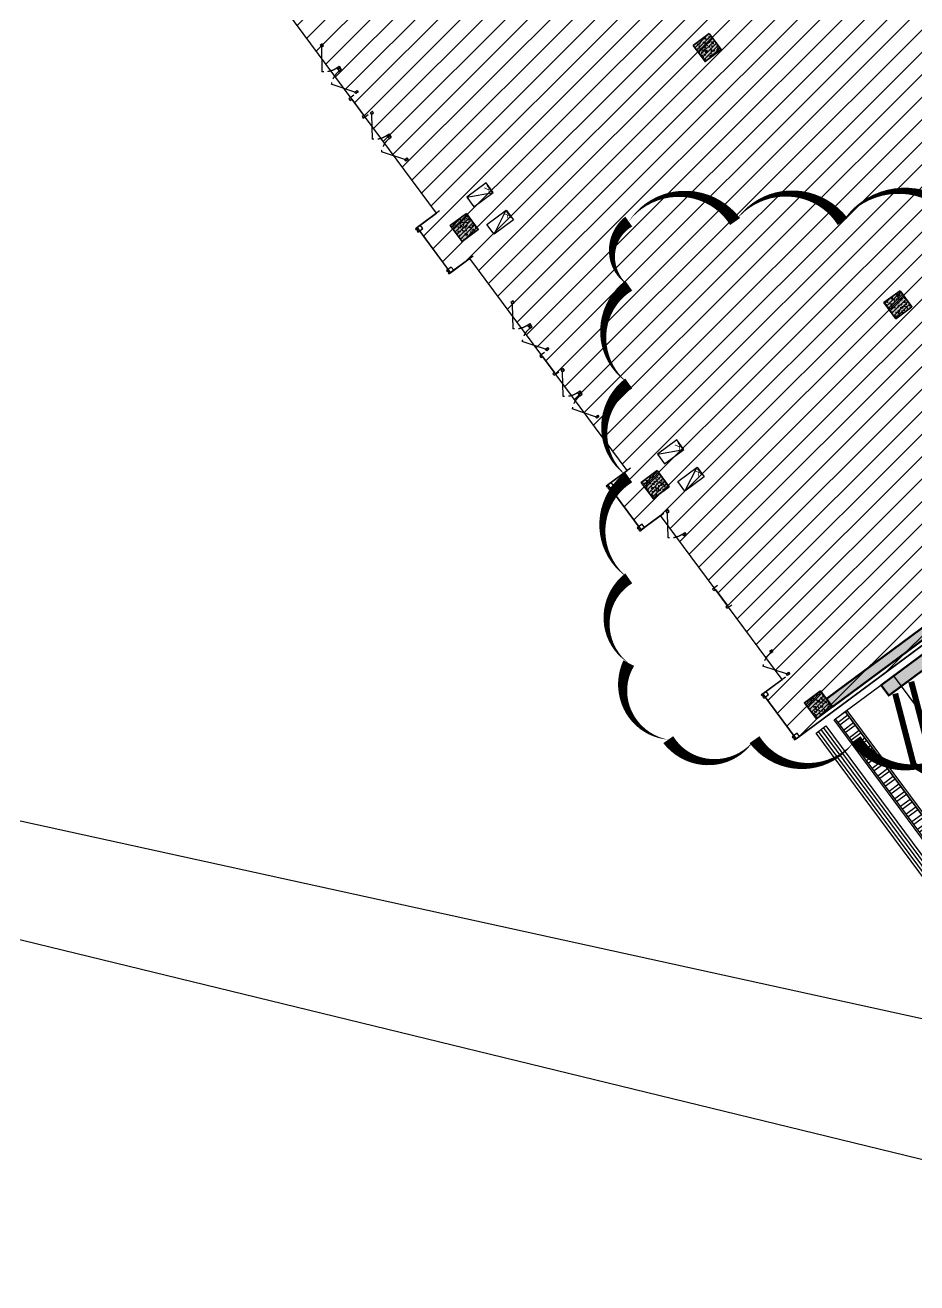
# Model space of a CAD drawing. Extents: x -1338203 to 1886333, y -530034 to 1031844.
# Drawn here: x 501541 to 523811, y 232959 to 264389 of the extents above; entities that cross this region are included whole.
import ezdxf

# ---------------------------------------------------------------- set-up
doc = ezdxf.new("R2010")
doc.units = 0
doc.header["$LTSCALE"] = 1000
doc.header["$MEASUREMENT"] = 0
doc.linetypes.add('A-19-平面B1$0$DASH', pattern=[0.35, 0.25, -0.1])
doc.layers.add('A-001-主楼组合参照B1$0$0A-X-AREA', color=6, linetype='Continuous', plot=False)
doc.layers.add('AAD-A-PROOF', color=30, linetype='Continuous', plot=False)
for name, color, linetype in [('A-001-平面参照B1$0$A-001-平面参照B1$0$A001-消防道路与扑救场地参照$0$0A-DETL-HATH', 8, 'Continuous'), ('A-001-平面参照B1$0$A-001-平面参照B1$0$A001-消防道路与扑救场地参照$0$A-001-平面B1$0$0A-P-ROOF-DRAN', 190, 'Continuous'), ('A-001-平面参照B1$0$A-001-平面参照B1$0$A001-消防道路与扑救场地参照$0$减速带', 124, 'Continuous'), ('A-001-平面参照B1$0$AUDIT_D_220531184525-2', 40, 'Continuous'), ('A-19-平面B1$0$0A-B-GLAZ-OPEN', 55, 'Continuous'), ('A-19-平面B1$0$0A-B-WIND-FRAM', 2, 'Continuous'), ('A-19-平面B1$0$0A-DETL-THREAD', 3, 'Continuous'), ('A-19-平面B1$0$0A-O-EQPM', 215, 'Continuous'), ('A-19-平面B1$0$0A-S-WALL-FINI', 5, 'Continuous'), ('A-19-平面B1$0$0A-S-WALL-STONE', 30, 'Continuous'), ('S001地下一墙柱$0$S001地下一墙柱$0$0S-CW-HATCH', 251, 'Continuous'), ('S001地下一墙柱$0$S001地下一墙柱$0$0S-CW-HATCH-UP', 251, 'Continuous'), ('S19柱墙B1_1$0$0S-CC-LINE', 52, 'Continuous'), ('S19柱墙B1_1$0$0S-CW-HATCH', 251, 'Continuous'), ('S19柱墙B1_1$0$0S-CW-HATCH-UP', 251, 'Continuous'), ('坡道线', 7, 'Continuous')]:
    doc.layers.add(name, color=color, linetype=linetype)
doc.layers.add('S001地下一墙柱$0$S001地下一墙柱$0$0S-CW-LINE', color=7, linetype='Continuous', lineweight=50)
doc.layers.add('S19柱墙B1_1$0$0S-CW-LINE', color=7, linetype='Continuous', lineweight=50)
doc.styles.add('A-19-平面B1$0$AAD-TXT', font='aad-txt.shx', dxfattribs={"width": 0.7, "bigfont": 'aad-hztxt.shx'})
pattern_1 = [(45, (-2412574.4, 12213.215), (-53.0330086, 53.0330086), []), (50, (-2412574.4, 12213.22), (215.178055, -18.82564), [22.5, -247.5]), (355, (-2412574.4, 12213.22), (-41.6254, 225.65764), [18, -198]), (100.4514, (-2412556.47, 12211.65), (173.552815, 206.831863), [19.122057, -210.342634]), (46.1842, (-2412574.4, 12273.22), (320.172315, -49.655704), [33.75, -371.25]), (96.6356, (-2412547.72, 12269.08), (280.398812, 292.23536), [28.683086, -315.5139]), (351.1842, (-2412574.4, 12273.2), (280.398584, 292.23558), [27, -297]), (21, (-2412544.4, 12258.22), (179.072116, -120.785667), [22.5, -247.5]), (326, (-2412544.4, 12258.22), (72.9946, 217.545014), [18, -198]), (71.4514, (-2412529.48, 12248.15), (252.066789, 96.759149), [19.122057, -210.342634]), (37.5, (-2412574.4, 12213.215), (3.6479566, 99.8681561), [0, -195.6, 0, -201, 0, -198.75]), (7.5, (-2412574.4, 12213.22), (78.9208612, 118.3235136), [0, -114.6, 0, -191.1, 0, -75.75]), (327.5, (-2412641.3, 12213.215), (160.1467309, -6.7664615), [0, -75, 0, -234, 0, -310.5]), (317.5, (-2412671.3, 12213.22), (174.955851, 30.031495), [0, -97.5, 0, -155.4, 0, -220.5])]

# ---------------------------------------------------------------- blocks, each defined once
blk = doc.blocks.new('A-001-平面参照B1')
at = {"layer": 'A-001-平面参照B1$0$A-001-平面参照B1$0$A001-消防道路与扑救场地参照$0$0A-DETL-HATH'}
h = blk.add_hatch(dxfattribs=at)
h.set_pattern_fill('ANSI32', color=256, scale=50, angle=351.5553)
h.set_pattern_definition([(36.55535, (-1039084.58, -729265.15), (-141.827026, 191.281495), []), (36.55535, (-1038973.54, -729281.63), (-141.827026, 191.281495), [])])
h.paths.add_polyline_path([(-244583, -59835), (-244342, -59656), (-239815, -65761), (-240056, -65940)])
at = {"layer": 'A-001-平面参照B1$0$A-001-平面参照B1$0$A001-消防道路与扑救场地参照$0$减速带'}
h = blk.add_hatch(dxfattribs=at)
h.set_pattern_fill('ANSI31', color=256, scale=50, angle=-458.4447, style=0)
h.set_pattern_definition([(306.555349, (223299.27, 478408.84), (63.760499, 47.275675), [])])
h.paths.add_polyline_path([(-240297, -66118), (-240538, -66297), (-245065, -60192), (-244824, -60013)])
at = {"layer": 'A-001-平面参照B1$0$A-001-平面参照B1$0$A001-消防道路与扑救场地参照$0$A-001-平面B1$0$0A-P-ROOF-DRAN'}
for points in [[(-240096, -65969), (-244623, -59864), (-244301, -59626), (-239775, -65731)], [(-244583, -59835), (-244342, -59656), (-239815, -65761), (-240056, -65940)]]:
    blk.add_lwpolyline(points, close=True, dxfattribs=at)
at = {"layer": 'A-001-平面参照B1$0$A-001-平面参照B1$0$A001-消防道路与扑救场地参照$0$减速带'}
blk.add_lwpolyline([(-240297, -66118), (-240538, -66297), (-245065, -60192), (-244824, -60013)], close=True, dxfattribs=at)
at = {"layer": 'A-001-平面参照B1$0$AUDIT_D_220531184525-2'}
blk.add_lwpolyline([(-244341, -59656), (-243137, -58763), (-238610, -64868), (-239814, -65760), (-244341, -59655)], dxfattribs=at)
blk = doc.blocks.new('A$C9cb663f1')
at = {"layer": '坡道线', "color": 251, "const_width": 150}
for points in [[(111026, -113780), (111489, -115565), (113086, -116509)], [(110625, -114078), (111088, -115863), (112684, -116807)]]:
    blk.add_lwpolyline(points, dxfattribs=at)
blk = doc.blocks.new('*U114')
at = {"layer": 'A-19-平面B1$0$0A-B-GLAZ-OPEN'}
blk.add_line((50, 0), (554, 354), dxfattribs=at)
at = {"layer": 'A-19-平面B1$0$0A-B-GLAZ-OPEN', "linetype": 'A-19-平面B1$0$DASH'}
blk.add_arc((200, 0), 500, 360, 45, dxfattribs=at)
at = {"layer": 'A-19-平面B1$0$0A-B-WIND-FRAM'}
for points in [[(50, -67), (0, -67), (0, 0), (50, 0)], [(700, 0), (700, -67), (750, -67), (750, 0)], [(45, -62), (5, -62), (5, -5), (45, -5)], [(705, -5), (705, -62), (745, -62), (745, -5)]]:
    blk.add_lwpolyline(points, close=True, dxfattribs=at)
blk = doc.blocks.new('A-19-平面B1$0$AAD_ARCH_EQPM_室内空调柜机')
at = {"layer": 'A-19-平面B1$0$0A-O-EQPM'}
blk.add_line((300, -150), (-300, 150), dxfattribs=at)
blk.add_lwpolyline([(-300, 150), (-300, -150), (300, -150), (300, 150)], close=True, dxfattribs=at)
at = {"layer": 'A-19-平面B1$0$0A-O-EQPM', "style": 'A-19-平面B1$0$AAD-TXT', "width": 0.7}
blk.add_text('K', height=200, dxfattribs=at).set_placement((-301, -78))
blk = doc.blocks.new('*U117')
at = {"ltscale": 0.5}
blk.add_blockref('A-19-平面B1$0$AAD_ARCH_EQPM_室内空调柜机', (0, 0), dxfattribs=at)
blk = doc.blocks.new('*U118')
at = {"layer": 'A-19-平面B1$0$0A-B-GLAZ-OPEN'}
blk.add_line((50, 0), (554, 354), dxfattribs=at)
at = {"layer": 'A-19-平面B1$0$0A-B-GLAZ-OPEN', "linetype": 'A-19-平面B1$0$DASH'}
blk.add_arc((201, 0), 500, 360, 45, dxfattribs=at)
at = {"layer": 'A-19-平面B1$0$0A-B-WIND-FRAM'}
for points in [[(50, -67), (0, -67), (0, 0), (50, 0)], [(701, 0), (701, -67), (751, -67), (751, 0)], [(45, -62), (5, -62), (5, -5), (45, -5)], [(706, -5), (706, -62), (746, -62), (746, -5)]]:
    blk.add_lwpolyline(points, close=True, dxfattribs=at)
blk = doc.blocks.new('*U119')
at = {"layer": 'A-19-平面B1$0$0A-B-GLAZ-OPEN'}
blk.add_line((50, 0), (554, 354), dxfattribs=at)
at = {"layer": 'A-19-平面B1$0$0A-B-GLAZ-OPEN', "linetype": 'A-19-平面B1$0$DASH'}
blk.add_arc((200, 0), 500, 360, 45, dxfattribs=at)
at = {"layer": 'A-19-平面B1$0$0A-B-WIND-FRAM'}
for points in [[(50, -67), (0, -67), (0, 0), (50, 0)], [(700, 0), (700, -67), (750, -67), (750, 0)], [(45, -62), (5, -62), (5, -5), (45, -5)], [(705, -5), (705, -62), (745, -62), (745, -5)]]:
    blk.add_lwpolyline(points, close=True, dxfattribs=at)
blk = doc.blocks.new('A-19-平面B1$0$dsfasdfwer')
at = {"layer": 'A-19-平面B1$0$0A-S-WALL-STONE'}
blk.add_lwpolyline([(0, 0), (0, -150), (30, -150), (30, -100), (70, -100), (70, -150), (100, -150), (100, 0)], close=True, dxfattribs=at)
blk = doc.blocks.new('A-19-平面B1')
at = {"layer": 'A-19-平面B1$0$0A-DETL-THREAD', "color": 0, "flags": 128}
blk.add_lwpolyline([(1325, -23758, 0, 303, -0.520567), (3981, -23758, 0, 303, -0.520567), (6668, -23758, 0, 303, -0.520567), (9619, -23758, 0, 303, -0.520567), (11436, -24315, 0, 303, -0.520567), (11436, -26445, 0, 303, -0.520567), (11436, -28614, 0, 303, -0.520567), (11436, -30856, 0, 303, -0.520567), (11436, -33435, 0, 303, -0.520567), (11436, -35527, 0, 303, -0.520567), (9644, -36706, 0, 303, -0.520567), (6990, -36706, 0, 303, -0.520567), (4466, -36706, 0, 303, -0.520567), (2312, -36706, 0, 303, -0.520567), (1325, -34794, 0, 303, -0.520567), (1325, -32675, 0, 303, -0.520567), (1325, -30150, 0, 303, -0.520567), (1325, -27804, 0, 303, -0.520567), (1325, -25359, 0, 303, -0.520567)], format="xyseb", close=True, dxfattribs=at)
at = {"layer": 'A-19-平面B1$0$0A-S-WALL-FINI'}
for points in [[(-5542, -20603), (-5663, -20692), (-5633, -20732), (-5593, -20702), (-5295, -21104), (-5335, -21134), (-5305, -21174), (-5185, -21084)], [(-3398, -23494), (-3960, -23911), (-3127, -25036), (-2564, -24619)], [(-777, -27029), (-898, -27118), (-868, -27158), (-828, -27128), (-530, -27530), (-570, -27560), (-541, -27600), (-420, -27511)], [(5238, -35142), (4676, -35559), (5510, -36683), (18645, -26944)], [(1367, -29921), (804, -30338), (1638, -31462), (2201, -31045)], [(3541, -32853), (3420, -32942), (3450, -32982), (3490, -32952), (3788, -33354), (3748, -33384), (3778, -33424), (3898, -33335)]]:
    blk.add_lwpolyline(points, dxfattribs=at)
at = {"rotation": 126.5553494321522}
for name, p, xscale in [('*U114', (-6382, -19357), -0.9999999999999849), ('*U114', (-5131, -21044), -0.9999999999999849), ('*U114', (-1617, -25783), -0.9999999999999849), ('*U114', (-367, -27470), -0.9999999999999849), ('*U118', (2254, -31005), -0.9999999999999919)]:
    blk.add_blockref(name, p, dxfattribs=dict(at, xscale=xscale))
for name, p in [('*U114', (-5489, -20562)), ('*U114', (-4238, -22249)), ('*U114', (-724, -26988)), ('*U114', (527, -28675)), ('*U119', (5291, -35101))]:
    blk.add_blockref(name, p, dxfattribs=at)
at = {"color": 8, "rotation": 306.5553497738406}
for p in [(-3880, -23852), (-3106, -24896), (885, -30278), (1659, -31322), (4756, -35499), (5530, -36544)]:
    blk.add_blockref('A-19-平面B1$0$dsfasdfwer', p, dxfattribs=at)
at = {"layer": 'A-19-平面B1$0$0A-O-EQPM', "rotation": 216.5553494363731}
for p in [(-2391, -23089), (2373, -29514)]:
    blk.add_blockref('*U117', p, dxfattribs=at)
at = {"layer": 'A-19-平面B1$0$0A-O-EQPM', "xscale": -1}
for p, rotation in [((-1885, -23772), 36.55534942793454), ((2879, -30198), 36.46682528194107)]:
    blk.add_blockref('*U117', p, dxfattribs=dict(at, rotation=rotation))

msp = doc.modelspace()

# ---------------------------------------------------------------- hatches: boundary and pattern name
at = {"ltscale": 0.002}
h = msp.add_hatch(dxfattribs=at)
h.set_pattern_fill('ANSI31', color=8, scale=250)
h.set_pattern_definition([(45, (766365.37, 306889.07), (-280.633, 280.633), [])])
h.paths.add_polyline_path([(533893.8, 256263.9), (520800.2, 246556.6), (519966.6, 247680.1), (520448.4, 248038.4), (517410.7, 252135.3), (516928.8, 251777.9), (516094.9, 252902.5), (516576.9, 253259.9), (512646.5, 258560.8), (512164.5, 258203.5), (511330, 259328.1), (511811.8, 259686.5), (507881.4, 264987.4), (507399.6, 264629.1), (506565.3, 265754.4), (507047, 266112.7), (503116.4, 271413.9), (502634.7, 271055.6), (501800.8, 272180.2), (502282.6, 272538.5), (499245, 276635.2), (498763.3, 276276.9), (497994.3, 277314), (498990.7, 278052.7), (498990.7, 277949.1), (514140.7, 277949.1), (514115.7, 277949.1), (514115.7, 273713.9), (520955.8, 273714.1)])
at = {"layer": 'S001地下一墙柱$0$S001地下一墙柱$0$0S-CW-HATCH', "ltscale": 0.002}
h = msp.add_hatch(color=256, dxfattribs=at)
h.dxf.hatch_style = 1
h.paths.add_polyline_path([(522918.2, 247896.8), (538504.2, 259453.2), (537997.9, 260135.9), (540287.3, 261833.4), (540793.5, 261150.6), (541034.5, 261329.3), (541659.9, 260485.8), (541418.9, 260307.2), (540972.2, 260909.6), (540731.2, 260730.9), (540284.5, 261333.4), (538635.8, 260110.9), (539082.5, 259508.5), (523110.7, 247635)])
at = {"layer": 'S001地下一墙柱$0$S001地下一墙柱$0$0S-CW-HATCH-UP', "ltscale": 0.002}
h = msp.add_hatch(dxfattribs=at)
h.set_pattern_fill('钢筋混凝土', color=256, scale=30)
h.set_pattern_definition([(45, (-8e-05, 0.0003), (-53.033009, 53.033009), []), (50, (-8e-05, 0.0003), (215.178055, -18.82564), [22.5, -247.5]), (355, (-8e-05, 0.0003), (-41.6254, 225.65764), [18, -198]), (100.4514, (17.93, -1.57), (173.552815, 206.83186), [19.12206, -210.34263]), (46.1842, (-8e-05, 60), (320.17231, -49.6557), [33.75, -371.25]), (96.6356, (26.68, 55.86), (280.39881, 292.23536), [28.68309, -315.5139]), (351.1842, (-8e-05, 60), (280.39858, 292.23558), [27, -297]), (21, (30, 45), (179.072116, -120.785667), [22.5, -247.5]), (326, (30, 45), (72.9946, 217.54501), [18, -198]), (71.4514, (44.92, 34.93), (252.06679, 96.75915), [19.12206, -210.34263]), (37.5, (-8e-05, 0.0003), (3.647957, 99.868156), [0, -195.6, 0, -201, 0, -198.75]), (7.5, (-8e-05, 0.0003), (78.920861, 118.323514), [0, -114.6, 0, -191.1, 0, -75.75]), (327.5, (-66.9, 0.0003), (160.146731, -6.766462), [0, -75, 0, -234, 0, -310.5]), (317.5, (-96.9, 0.0003), (174.95585, 30.031495), [0, -97.5, 0, -155.4, 0, -220.5])])
h.paths.add_polyline_path([(522918.2, 247896.8), (538504.2, 259453.2), (537997.9, 260135.9), (540287.3, 261833.4), (540793.5, 261150.6), (541034.5, 261329.3), (541659.9, 260485.8), (541418.9, 260307.2), (540972.2, 260909.6), (540731.2, 260730.9), (540284.5, 261333.4), (538635.8, 260110.9), (539082.5, 259508.5), (523110.7, 247635)])
at = {"layer": 'S19柱墙B1_1$0$0S-CW-HATCH'}
h = msp.add_hatch(color=256, dxfattribs=at)
h.dxf.hatch_style = 1
h.paths.add_polyline_path([(518627.1, 264177.8), (518225.4, 263880), (518523.2, 263478.4), (518924.9, 263776.2)])
h = msp.add_hatch(color=256, dxfattribs=at)
h.dxf.hatch_style = 1
h.paths.add_polyline_path([(512561.4, 259681.5), (512159.8, 259383.7), (512457.6, 258982.1), (512859.2, 259279.9)])
h = msp.add_hatch(color=256, dxfattribs=at)
h.dxf.hatch_style = 1
h.paths.add_polyline_path([(523391.6, 257752.5), (522990, 257454.7), (523287.8, 257053.1), (523689.4, 257350.9)])
h = msp.add_hatch(color=256, dxfattribs=at)
h.dxf.hatch_style = 1
h.paths.add_polyline_path([(517326, 253256.2), (516924.4, 252958.4), (517222.2, 252556.7), (517623.8, 252854.5)])
h = msp.add_hatch(color=256, dxfattribs=at)
h.dxf.hatch_style = 1
h.paths.add_polyline_path([(521704.2, 247351.4), (521555.3, 247552.2), (527218.8, 251751.4), (527368.2, 251549.9)])
h = msp.add_hatch(color=256, dxfattribs=at)
h.dxf.hatch_style = 1
h.paths.add_polyline_path([(521406.4, 247753), (521004.8, 247455.2), (521302.6, 247053.6), (521704.2, 247351.4)])
at = {"layer": 'S19柱墙B1_1$0$0S-CW-HATCH-UP'}
h = msp.add_hatch(dxfattribs=at)
h.set_pattern_fill('钢筋混凝土', color=256, scale=30)
h.set_pattern_definition(pattern_1)
h.paths.add_polyline_path([(518627.1, 264177.8), (518225.4, 263880), (518523.2, 263478.4), (518924.9, 263776.2)])
h = msp.add_hatch(dxfattribs=at)
h.set_pattern_fill('钢筋混凝土', color=256, scale=30)
h.set_pattern_definition(pattern_1)
h.paths.add_polyline_path([(512561.4, 259681.5), (512159.8, 259383.7), (512457.6, 258982.1), (512859.2, 259279.9)])
h = msp.add_hatch(dxfattribs=at)
h.set_pattern_fill('钢筋混凝土', color=256, scale=30)
h.set_pattern_definition(pattern_1)
h.paths.add_polyline_path([(523391.6, 257752.5), (522990, 257454.7), (523287.8, 257053.1), (523689.4, 257350.9)])
h = msp.add_hatch(dxfattribs=at)
h.set_pattern_fill('钢筋混凝土', color=256, scale=30)
h.set_pattern_definition(pattern_1)
h.paths.add_polyline_path([(517326, 253256.2), (516924.4, 252958.4), (517222.2, 252556.7), (517623.8, 252854.5)])
h = msp.add_hatch(dxfattribs=at)
h.set_pattern_fill('钢筋混凝土', color=256, scale=30)
h.set_pattern_definition(pattern_1)
h.paths.add_polyline_path([(521704.2, 247351.4), (521555.3, 247552.2), (527218.8, 251751.4), (527368.2, 251549.9)])
h = msp.add_hatch(dxfattribs=at)
h.set_pattern_fill('钢筋混凝土', color=256, scale=30)
h.set_pattern_definition(pattern_1)
h.paths.add_polyline_path([(521406.4, 247753), (521004.8, 247455.2), (521302.6, 247053.6), (521704.2, 247351.4)])

# ---------------------------------------------------------------- linework, layer by layer
at = {"layer": 'A-001-主楼组合参照B1$0$0A-X-AREA', "elevation": 83150, "flags": 128}
msp.add_lwpolyline([(533893.8, 256263.9), (520800.2, 246556.6), (519966.6, 247680.1), (520448.4, 248038.4), (517410.7, 252135.3), (516928.8, 251777.9), (516094.9, 252902.5), (516576.9, 253259.9), (512646.5, 258560.8), (512164.5, 258203.5), (511330, 259328.1), (511811.8, 259686.5), (507881.4, 264987.4), (507399.6, 264629.1), (506565.3, 265754.4), (507047, 266112.7), (503116.4, 271413.9), (502634.7, 271055.6), (501800.8, 272180.2), (502282.6, 272538.5), (499245, 276635.2)], dxfattribs=at)
at = {"layer": 'AAD-A-PROOF', "color": 241, "ltscale": 0.002}
for p in [(627635.7, 210761.8), (639297.6, 214263.9)]:
    msp.add_line(p, (380309.5, 271048.6), dxfattribs=at)
at = {"layer": 'S001地下一墙柱$0$S001地下一墙柱$0$0S-CW-LINE', "ltscale": 0.002}
msp.add_lwpolyline([(522918.2, 247896.8), (538504.2, 259453.2), (537997.9, 260135.9), (540287.3, 261833.4), (540793.5, 261150.6), (541034.5, 261329.3), (541659.9, 260485.8), (541418.9, 260307.2), (540972.2, 260909.6), (540731.2, 260730.9), (540284.5, 261333.4), (538635.8, 260110.9), (539082.5, 259508.5), (523110.7, 247635)], close=True, dxfattribs=at)
at = {"layer": 'S19柱墙B1_1$0$0S-CC-LINE', "lineweight": 35}
for points in [[(518627.1, 264177.8), (518225.4, 263880), (518523.2, 263478.4), (518924.9, 263776.2)], [(512561.4, 259681.5), (512159.8, 259383.7), (512457.6, 258982.1), (512859.2, 259279.9)], [(523391.6, 257752.5), (522990, 257454.7), (523287.8, 257053.1), (523689.4, 257350.9)], [(517326, 253256.2), (516924.4, 252958.4), (517222.2, 252556.7), (517623.8, 252854.5)], [(521406.4, 247753), (521004.8, 247455.2), (521302.6, 247053.6), (521704.2, 247351.4)]]:
    msp.add_lwpolyline(points, close=True, dxfattribs=at)
at = {"layer": 'S19柱墙B1_1$0$0S-CW-LINE', "flags": 128}
msp.add_lwpolyline([(521704.2, 247351.4), (521555.3, 247552.2), (527218.8, 251751.4), (527368.2, 251549.9)], close=True, dxfattribs=at)

# ---------------------------------------------------------------- block references
msp.add_blockref('A-001-平面参照B1', (766365.4, 306889.1))
at = {"ltscale": 0.002}
for name, p in [('A-19-平面B1', (515290.7, 283239.1, 83150)), ('A$C9cb663f1', (412646.2, 361761.3))]:
    msp.add_blockref(name, p, dxfattribs=at)

doc.saveas('drawing.dxf')
